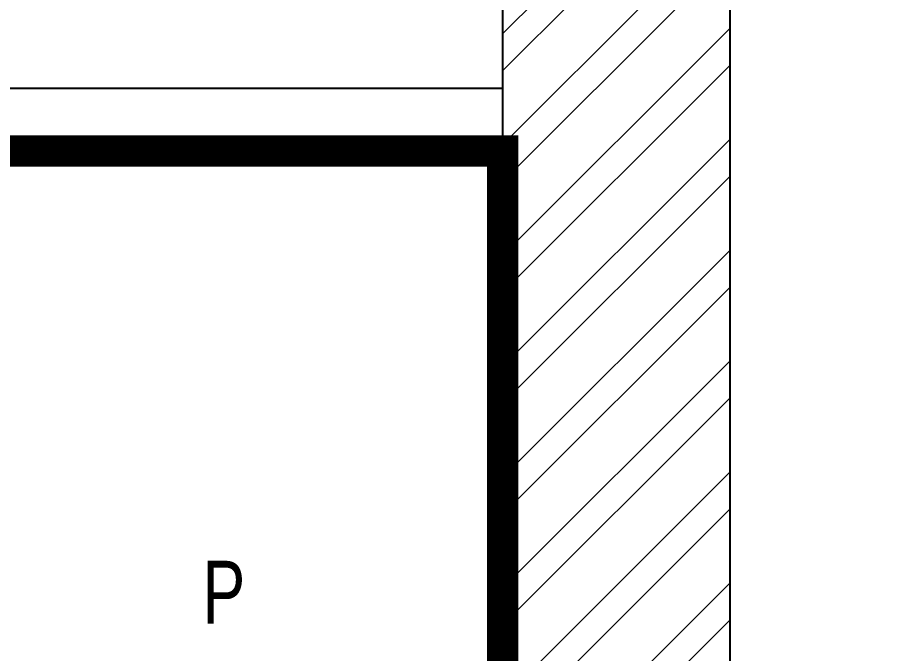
# Model space of a CAD drawing. Header units: feet. Extents: x 5142741 to 5149029, y -5286973 to -5271198.
# Drawn here: x 5147241 to 5148654, y -5275066 to -5274054 of the extents above; entities that cross this region are included whole.
import ezdxf

# ---------------------------------------------------------------- set-up
doc = ezdxf.new("R2010")
doc.units = ezdxf.units.FT
doc.header["$LTSCALE"] = 33
doc.header["$MEASUREMENT"] = 0
doc.linetypes.add('ACAD_ISO03W100', pattern=[30, 12, -18])
doc.layers.add('A-WALL', color=1, linetype='Continuous')
for name, color, linetype, lineweight in [('LENS-DIM', 252, 'Continuous', 5), ('LENS-PARTITION', 21, 'Continuous', 25), ('LENS-TEXT', 31, 'Continuous', 5), ('LK-TILES FINISH', 251, 'Continuous', 5), ('LN-HATCH', 251, 'Continuous', 0)]:
    doc.layers.add(name, color=color, linetype=linetype, lineweight=lineweight)
doc.styles.add('LK TXT', font='GILC____.TTF', dxfattribs={"height": 100})

# ---------------------------------------------------------------- blocks, each defined once
blk = doc.blocks.new('A$C3f2096d8')
at = {"layer": 'LN-HATCH'}
h = blk.add_hatch(dxfattribs=at)
h.set_pattern_fill('ANSI32', color=256, scale=333, angle=180)
h.set_pattern_definition([(225, (-5057525.5818798, 5274698.09700584), (88.29995930067012, -88.29995930067015), []), (225, (-5057584.448519235, 5274698.09700584), (88.29995930067012, -88.29995930067015), [])])
h.paths.add_polyline_path([(4187, -13107), (4187, -12443), (3908, -12443), (3908, 230), (-526, 230), (-526, -3012), (-376, -3012), (-376, -390), (0, -390), (0, 0), (3546, 0), (3546, -3000), (3678, -3000), (3678, -12443), (3578, -12443), (3578, -12807), (3533, -12807), (3533, -13107)])
h.paths.add_polyline_path([(-526, -12406), (-170, -12406), (-170, -12806), (107, -12806), (107, -13107), (-526, -13107)], flags=17)
h.paths.add_polyline_path([(-526, -6570), (3, -6570), (3, -5930), (-526, -5930)], flags=17)
at = {"layer": 'A-WALL'}
blk.add_lwpolyline([(4187, -13107), (4187, -12443), (3908, -12443), (3908, 230), (-526, 230), (-526, -3012), (-376, -3012), (-376, -390), (0, -390), (0, 0), (3546, 0), (3546, -3000), (3678, -3000), (3678, -12443), (3578, -12443), (3578, -12807), (3533, -12807), (3533, -13107)], close=True, dxfattribs=at)

msp = doc.modelspace()

# ---------------------------------------------------------------- linework, layer by layer
at = {"layer": 'LENS-PARTITION'}
msp.add_lwpolyline([(5146841.385737868, -5274166.100451188), (5148013.385737868, -5274166.100451188), (5148013.385737868, -5274266.100451188), (5146841.385737868, -5274266.100451188)], close=True, dxfattribs=at)
at = {"layer": 'LK-TILES FINISH', "color": 212, "linetype": 'ACAD_ISO03W100', "ltscale": 0.05, "const_width": 50}
msp.add_lwpolyline([(5147145.38573787, -5275518.183784502), (5147145.38573787, -5275016.100451186), (5145641.385737868, -5275016.100451186), (5145641.385737869, -5274266.100451188), (5148013.385737868, -5274266.100451188), (5148013.385737868, -5275666.100451188), (5148145.385737868, -5275666.100451188), (5148145.385737868, -5276666.100451189), (5147145.38573787, -5276666.100451189), (5147145.38573787, -5276164.017117837)], dxfattribs=at)

# ---------------------------------------------------------------- block references
at = {"layer": 'LENS-DIM', "color": 2}
msp.add_blockref('A$C3f2096d8', (5144467.385737868, -5272666.100451187), dxfattribs=at)

# ---------------------------------------------------------------- texts
at = {"layer": 'LENS-TEXT', "color": 0, "linetype": 'Continuous', "ltscale": 3, "insert": (5147569.496555649, -5275468.935580427), "char_height": 100, "attachment_point": 5, "style": 'LK TXT'}
msp.add_mtext_dynamic_manual_height_columns('P\\PA\\PS\\PS\\PA\\PG\\PE', width=56.37790697674418, gutter_width=0.9999999999999992, heights=[0], dxfattribs=at)

doc.saveas('drawing.dxf')
